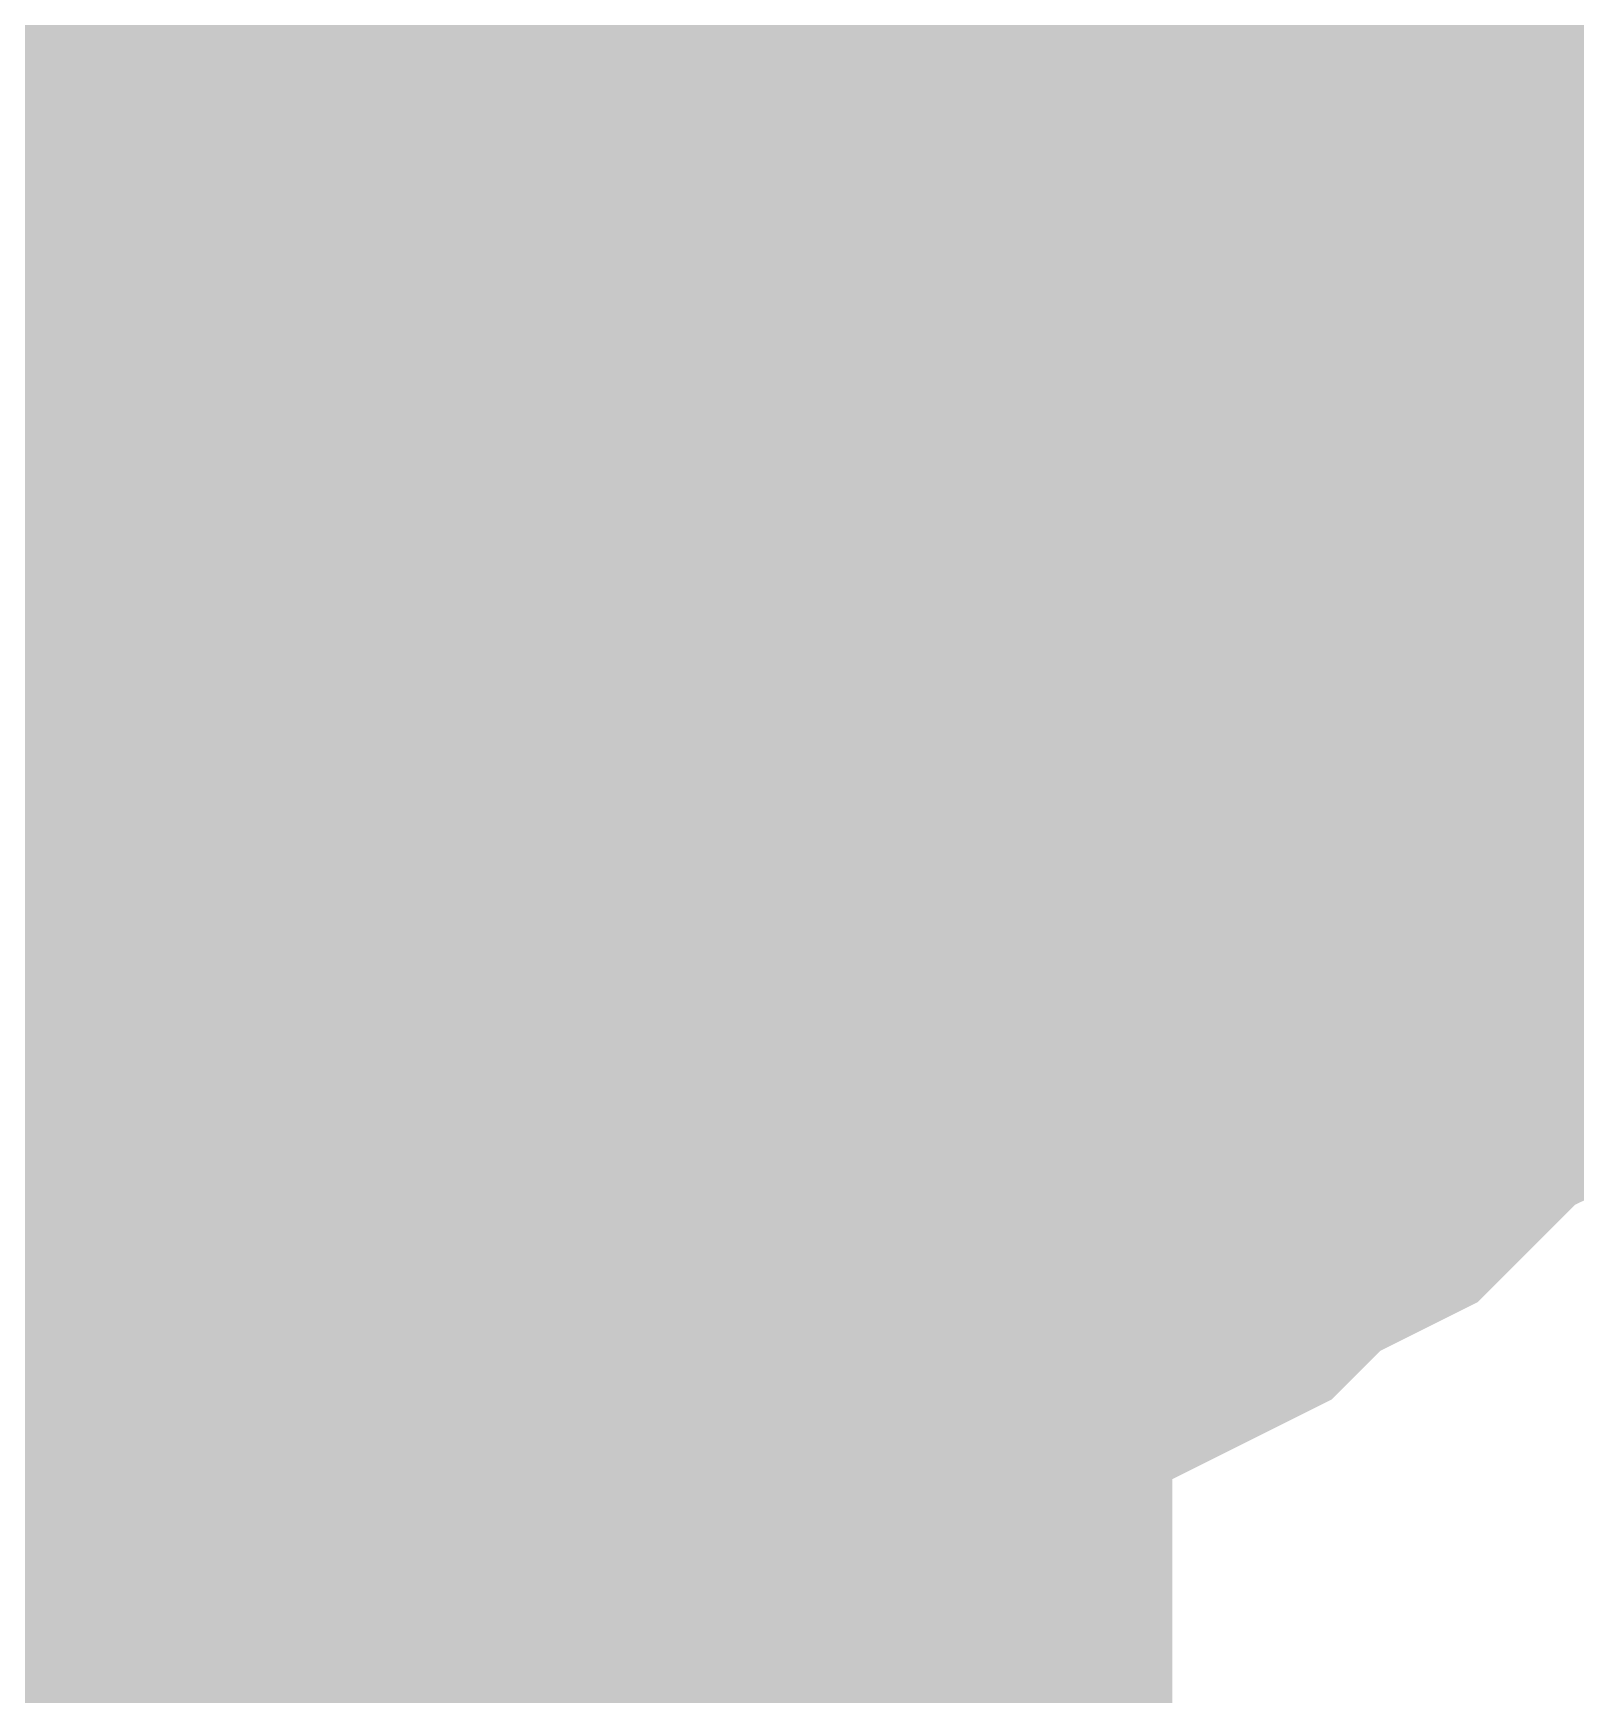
# Model space of a CAD drawing. Header units: inches. Extents: x 0 to 841, y 0 to 594.
# Drawn here: x 607.355 to 608.067, y 506.554 to 507.321 of the extents above; entities that cross this region are included whole.
import ezdxf

# ---------------------------------------------------------------- set-up
doc = ezdxf.new("R2010")
doc.units = ezdxf.units.IN
doc.layers.add('Sheet', color=255, linetype='Continuous')

msp = doc.modelspace()

# ---------------------------------------------------------------- linework, layer by layer
at = {"layer": 'Sheet'}
for points in [[(607.50617, 512.98979, 0.7493, 0.7493, 0), (607.50617, 507.4873, 0.7493, 0.7493, 0)], [(607.50617, 507.4873, 0.7493, 0.7493, 0), (570.00163, 507.4873, 0.7493, 0.7493, 0)], [(607.50617, 507.4873, 0.7493, 0.7493, 0), (607.50617, 501.9848, 0.7493, 0.7493, 0)], [(607.50617, 507.4873, 0.7493, 0.7493, 0), (607.50617, 507.4873, 0.7493, 0.7493, 0), (612.4918, 507.4873, 0.7493, 0.7493, 0)], [(607.50617, 502.4789, 0.29972, 0.29972, 0), (607.50617, 507.4873, 0.29972, 0.29972, 0)], [(608.00024, 507.4873, 0.29972, 0.29972, 0), (608.00024, 507.46484, 0.29972, 0.29972, 0), (608.00024, 507.44238, 0.29972, 0.29972, 0), (608.00024, 507.41992, 0.29972, 0.29972, 0), (608.00024, 507.39746, 0.29972, 0.29972, 0), (607.97778, 507.35254, 0.29972, 0.29972, 0), (607.97778, 507.33008, 0.29972, 0.29972, 0), (607.97778, 507.30762, 0.29972, 0.29972, 0), (607.95532, 507.28516, 0.29972, 0.29972, 0), (607.95532, 507.2627, 0.29972, 0.29972, 0), (607.93287, 507.24025, 0.29972, 0.29972, 0), (607.93287, 507.21779, 0.29972, 0.29972, 0), (607.91041, 507.19533, 0.29972, 0.29972, 0), (607.91041, 507.19533, 0.29972, 0.29972, 0), (607.88795, 507.17287, 0.29972, 0.29972, 0), (607.86549, 507.15041, 0.29972, 0.29972, 0), (607.84304, 507.12795, 0.29972, 0.29972, 0), (607.84304, 507.10549, 0.29972, 0.29972, 0), (607.82058, 507.08303, 0.29972, 0.29972, 0), (607.79812, 507.08303, 0.29972, 0.29972, 0), (607.77566, 507.06057, 0.29972, 0.29972, 0), (607.7532, 507.03811, 0.29972, 0.29972, 0), (607.73075, 507.03811, 0.29972, 0.29972, 0), (607.70829, 507.01565, 0.29972, 0.29972, 0), (607.70829, 507.01565, 0.29972, 0.29972, 0), (607.68583, 506.99319, 0.29972, 0.29972, 0), (607.64092, 506.99319, 0.29972, 0.29972, 0), (607.61846, 506.99319, 0.29972, 0.29972, 0), (607.596, 506.97074, 0.29972, 0.29972, 0), (607.57354, 506.97074, 0.29972, 0.29972, 0), (607.55108, 506.97074, 0.29972, 0.29972, 0), (607.52863, 506.97074, 0.29972, 0.29972, 0), (607.50617, 506.97074, 0.29972, 0.29972, 0)], [(608.00024, 507.4873, 0.29972, 0.29972, 0), (608.00024, 507.46484, 0.29972, 0.29972, 0), (608.00024, 507.44238, 0.29972, 0.29972, 0), (608.00024, 507.41992, 0.29972, 0.29972, 0), (608.00024, 507.39746, 0.29972, 0.29972, 0), (607.97778, 507.35254, 0.29972, 0.29972, 0), (607.97778, 507.33008, 0.29972, 0.29972, 0), (607.97778, 507.30762, 0.29972, 0.29972, 0), (607.95532, 507.28516, 0.29972, 0.29972, 0), (607.95532, 507.2627, 0.29972, 0.29972, 0), (607.93287, 507.24025, 0.29972, 0.29972, 0), (607.93287, 507.21779, 0.29972, 0.29972, 0), (607.91041, 507.19533, 0.29972, 0.29972, 0), (607.91041, 507.19533, 0.29972, 0.29972, 0), (607.88795, 507.17287, 0.29972, 0.29972, 0), (607.86549, 507.15041, 0.29972, 0.29972, 0), (607.84304, 507.12795, 0.29972, 0.29972, 0), (607.84304, 507.10549, 0.29972, 0.29972, 0), (607.82058, 507.08303, 0.29972, 0.29972, 0), (607.79812, 507.08303, 0.29972, 0.29972, 0), (607.77566, 507.06057, 0.29972, 0.29972, 0), (607.7532, 507.03811, 0.29972, 0.29972, 0), (607.73075, 507.03811, 0.29972, 0.29972, 0), (607.70829, 507.01565, 0.29972, 0.29972, 0), (607.70829, 507.01565, 0.29972, 0.29972, 0), (607.68583, 506.99319, 0.29972, 0.29972, 0), (607.64092, 506.99319, 0.29972, 0.29972, 0), (607.61846, 506.99319, 0.29972, 0.29972, 0), (607.596, 506.97074, 0.29972, 0.29972, 0), (607.57354, 506.97074, 0.29972, 0.29972, 0), (607.55108, 506.97074, 0.29972, 0.29972, 0), (607.52863, 506.97074, 0.29972, 0.29972, 0), (607.50617, 506.97074, 0.29972, 0.29972, 0)], [(608.00024, 507.4873, 0.29972, 0.29972, 0), (608.00024, 507.46484, 0.29972, 0.29972, 0), (608.00024, 507.44238, 0.29972, 0.29972, 0), (608.00024, 507.41992, 0.29972, 0.29972, 0), (608.00024, 507.39746, 0.29972, 0.29972, 0), (607.97778, 507.35254, 0.29972, 0.29972, 0), (607.97778, 507.33008, 0.29972, 0.29972, 0), (607.97778, 507.30762, 0.29972, 0.29972, 0), (607.95532, 507.28516, 0.29972, 0.29972, 0), (607.95532, 507.2627, 0.29972, 0.29972, 0), (607.93287, 507.24025, 0.29972, 0.29972, 0), (607.93287, 507.21779, 0.29972, 0.29972, 0), (607.91041, 507.19533, 0.29972, 0.29972, 0), (607.91041, 507.19533, 0.29972, 0.29972, 0), (607.88795, 507.17287, 0.29972, 0.29972, 0), (607.86549, 507.15041, 0.29972, 0.29972, 0), (607.84304, 507.12795, 0.29972, 0.29972, 0), (607.84304, 507.10549, 0.29972, 0.29972, 0), (607.82058, 507.08303, 0.29972, 0.29972, 0), (607.79812, 507.08303, 0.29972, 0.29972, 0), (607.77566, 507.06057, 0.29972, 0.29972, 0), (607.7532, 507.03811, 0.29972, 0.29972, 0), (607.73075, 507.03811, 0.29972, 0.29972, 0), (607.70829, 507.01565, 0.29972, 0.29972, 0), (607.70829, 507.01565, 0.29972, 0.29972, 0), (607.68583, 506.99319, 0.29972, 0.29972, 0), (607.64092, 506.99319, 0.29972, 0.29972, 0), (607.61846, 506.99319, 0.29972, 0.29972, 0), (607.596, 506.97074, 0.29972, 0.29972, 0), (607.57354, 506.97074, 0.29972, 0.29972, 0), (607.55108, 506.97074, 0.29972, 0.29972, 0), (607.52863, 506.97074, 0.29972, 0.29972, 0), (607.50617, 506.97074, 0.29972, 0.29972, 0)], [(608.00024, 507.4873, 0.29972, 0.29972, 0), (608.00024, 507.46484, 0.29972, 0.29972, 0), (608.00024, 507.44238, 0.29972, 0.29972, 0), (608.00024, 507.41992, 0.29972, 0.29972, 0), (608.00024, 507.39746, 0.29972, 0.29972, 0), (607.97778, 507.35254, 0.29972, 0.29972, 0), (607.97778, 507.33008, 0.29972, 0.29972, 0), (607.97778, 507.30762, 0.29972, 0.29972, 0), (607.95532, 507.28516, 0.29972, 0.29972, 0), (607.95532, 507.2627, 0.29972, 0.29972, 0), (607.93287, 507.24025, 0.29972, 0.29972, 0), (607.93287, 507.21779, 0.29972, 0.29972, 0), (607.91041, 507.19533, 0.29972, 0.29972, 0), (607.91041, 507.19533, 0.29972, 0.29972, 0), (607.88795, 507.17287, 0.29972, 0.29972, 0), (607.86549, 507.15041, 0.29972, 0.29972, 0), (607.84304, 507.12795, 0.29972, 0.29972, 0), (607.84304, 507.10549, 0.29972, 0.29972, 0), (607.82058, 507.08303, 0.29972, 0.29972, 0), (607.79812, 507.08303, 0.29972, 0.29972, 0), (607.77566, 507.06057, 0.29972, 0.29972, 0), (607.7532, 507.03811, 0.29972, 0.29972, 0), (607.73075, 507.03811, 0.29972, 0.29972, 0), (607.70829, 507.01565, 0.29972, 0.29972, 0), (607.70829, 507.01565, 0.29972, 0.29972, 0), (607.68583, 506.99319, 0.29972, 0.29972, 0), (607.64092, 506.99319, 0.29972, 0.29972, 0), (607.61846, 506.99319, 0.29972, 0.29972, 0), (607.596, 506.97074, 0.29972, 0.29972, 0), (607.57354, 506.97074, 0.29972, 0.29972, 0), (607.55108, 506.97074, 0.29972, 0.29972, 0), (607.52863, 506.97074, 0.29972, 0.29972, 0), (607.50617, 506.97074, 0.29972, 0.29972, 0)], [(608.00024, 507.39746, 0.09906, 0.09906, 0), (607.97778, 507.35254, 0.09906, 0.09906, 0), (607.97778, 507.33008, 0.09906, 0.09906, 0), (607.97778, 507.30762, 0.09906, 0.09906, 0), (607.95532, 507.28516, 0.09906, 0.09906, 0), (607.95532, 507.2627, 0.09906, 0.09906, 0), (607.93287, 507.24025, 0.09906, 0.09906, 0), (607.93287, 507.21779, 0.09906, 0.09906, 0), (607.91041, 507.19533, 0.09906, 0.09906, 0), (607.91041, 507.19533, 0.09906, 0.09906, 0), (607.88795, 507.17287, 0.09906, 0.09906, 0), (607.86549, 507.15041, 0.09906, 0.09906, 0), (607.84304, 507.12795, 0.09906, 0.09906, 0), (607.84304, 507.10549, 0.09906, 0.09906, 0), (607.82058, 507.08303, 0.09906, 0.09906, 0), (607.79812, 507.08303, 0.09906, 0.09906, 0), (607.77566, 507.06057, 0.09906, 0.09906, 0), (607.7532, 507.03811, 0.09906, 0.09906, 0), (607.73075, 507.03811, 0.09906, 0.09906, 0), (607.70829, 507.01565, 0.09906, 0.09906, 0), (607.70829, 507.01565, 0.09906, 0.09906, 0), (607.68583, 506.99319, 0.09906, 0.09906, 0), (607.64092, 506.99319, 0.09906, 0.09906, 0), (607.61846, 506.99319, 0.09906, 0.09906, 0), (607.596, 506.97074, 0.09906, 0.09906, 0), (607.57354, 506.97074, 0.09906, 0.09906, 0), (607.55108, 506.97074, 0.09906, 0.09906, 0), (607.52863, 506.97074, 0.09906, 0.09906, 0), (607.50617, 506.97074, 0.09906, 0.09906, 0)], [(608.00024, 507.39746, 0.09906, 0.09906, 0), (607.97778, 507.35254, 0.09906, 0.09906, 0), (607.97778, 507.33008, 0.09906, 0.09906, 0), (607.97778, 507.30762, 0.09906, 0.09906, 0), (607.95532, 507.28516, 0.09906, 0.09906, 0), (607.95532, 507.2627, 0.09906, 0.09906, 0), (607.93287, 507.24025, 0.09906, 0.09906, 0), (607.93287, 507.21779, 0.09906, 0.09906, 0), (607.91041, 507.19533, 0.09906, 0.09906, 0), (607.91041, 507.19533, 0.09906, 0.09906, 0), (607.88795, 507.17287, 0.09906, 0.09906, 0), (607.86549, 507.15041, 0.09906, 0.09906, 0), (607.84304, 507.12795, 0.09906, 0.09906, 0), (607.84304, 507.10549, 0.09906, 0.09906, 0), (607.82058, 507.08303, 0.09906, 0.09906, 0), (607.79812, 507.08303, 0.09906, 0.09906, 0), (607.77566, 507.06057, 0.09906, 0.09906, 0), (607.7532, 507.03811, 0.09906, 0.09906, 0), (607.73075, 507.03811, 0.09906, 0.09906, 0), (607.70829, 507.01565, 0.09906, 0.09906, 0), (607.70829, 507.01565, 0.09906, 0.09906, 0), (607.68583, 506.99319, 0.09906, 0.09906, 0), (607.64092, 506.99319, 0.09906, 0.09906, 0), (607.61846, 506.99319, 0.09906, 0.09906, 0), (607.596, 506.97074, 0.09906, 0.09906, 0), (607.57354, 506.97074, 0.09906, 0.09906, 0), (607.55108, 506.97074, 0.09906, 0.09906, 0), (607.52863, 506.97074, 0.09906, 0.09906, 0), (607.50617, 506.97074, 0.09906, 0.09906, 0)], [(608.00024, 507.39746, 0.09906, 0.09906, 0), (607.97778, 507.35254, 0.09906, 0.09906, 0), (607.97778, 507.33008, 0.09906, 0.09906, 0), (607.97778, 507.30762, 0.09906, 0.09906, 0), (607.95532, 507.28516, 0.09906, 0.09906, 0), (607.95532, 507.2627, 0.09906, 0.09906, 0), (607.93287, 507.24025, 0.09906, 0.09906, 0), (607.93287, 507.21779, 0.09906, 0.09906, 0), (607.91041, 507.19533, 0.09906, 0.09906, 0), (607.91041, 507.19533, 0.09906, 0.09906, 0), (607.88795, 507.17287, 0.09906, 0.09906, 0), (607.86549, 507.15041, 0.09906, 0.09906, 0), (607.84304, 507.12795, 0.09906, 0.09906, 0), (607.84304, 507.10549, 0.09906, 0.09906, 0), (607.82058, 507.08303, 0.09906, 0.09906, 0), (607.79812, 507.08303, 0.09906, 0.09906, 0), (607.77566, 507.06057, 0.09906, 0.09906, 0), (607.7532, 507.03811, 0.09906, 0.09906, 0), (607.73075, 507.03811, 0.09906, 0.09906, 0), (607.70829, 507.01565, 0.09906, 0.09906, 0), (607.70829, 507.01565, 0.09906, 0.09906, 0), (607.68583, 506.99319, 0.09906, 0.09906, 0), (607.64092, 506.99319, 0.09906, 0.09906, 0), (607.61846, 506.99319, 0.09906, 0.09906, 0), (607.596, 506.97074, 0.09906, 0.09906, 0), (607.57354, 506.97074, 0.09906, 0.09906, 0), (607.55108, 506.97074, 0.09906, 0.09906, 0), (607.52863, 506.97074, 0.09906, 0.09906, 0), (607.50617, 506.97074, 0.09906, 0.09906, 0)], [(608.00024, 507.39746, 0.09906, 0.09906, 0), (607.97778, 507.35254, 0.09906, 0.09906, 0), (607.97778, 507.33008, 0.09906, 0.09906, 0), (607.97778, 507.30762, 0.09906, 0.09906, 0), (607.95532, 507.28516, 0.09906, 0.09906, 0), (607.95532, 507.2627, 0.09906, 0.09906, 0), (607.93287, 507.24025, 0.09906, 0.09906, 0), (607.93287, 507.21779, 0.09906, 0.09906, 0), (607.91041, 507.19533, 0.09906, 0.09906, 0), (607.91041, 507.19533, 0.09906, 0.09906, 0), (607.88795, 507.17287, 0.09906, 0.09906, 0), (607.86549, 507.15041, 0.09906, 0.09906, 0), (607.84304, 507.12795, 0.09906, 0.09906, 0), (607.84304, 507.10549, 0.09906, 0.09906, 0), (607.82058, 507.08303, 0.09906, 0.09906, 0), (607.79812, 507.08303, 0.09906, 0.09906, 0), (607.77566, 507.06057, 0.09906, 0.09906, 0), (607.7532, 507.03811, 0.09906, 0.09906, 0), (607.73075, 507.03811, 0.09906, 0.09906, 0), (607.70829, 507.01565, 0.09906, 0.09906, 0), (607.70829, 507.01565, 0.09906, 0.09906, 0), (607.68583, 506.99319, 0.09906, 0.09906, 0), (607.64092, 506.99319, 0.09906, 0.09906, 0), (607.61846, 506.99319, 0.09906, 0.09906, 0), (607.596, 506.97074, 0.09906, 0.09906, 0), (607.57354, 506.97074, 0.09906, 0.09906, 0), (607.55108, 506.97074, 0.09906, 0.09906, 0), (607.52863, 506.97074, 0.09906, 0.09906, 0), (607.50617, 506.97074, 0.09906, 0.09906, 0)], [(608.22482, 507.21779, 0.29972, 0.29972, 0), (608.20236, 507.19533, 0.29972, 0.29972, 0), (608.20236, 507.15041, 0.29972, 0.29972, 0), (608.1799, 507.12795, 0.29972, 0.29972, 0), (608.15744, 507.08303, 0.29972, 0.29972, 0), (608.13499, 507.06057, 0.29972, 0.29972, 0), (608.11253, 507.03811, 0.29972, 0.29972, 0), (608.09007, 506.99319, 0.29972, 0.29972, 0), (608.06761, 506.97074, 0.29972, 0.29972, 0), (608.04516, 506.94828, 0.29972, 0.29972, 0), (608.0227, 506.92582, 0.29972, 0.29972, 0), (607.97778, 506.90336, 0.29972, 0.29972, 0), (607.95532, 506.8809, 0.29972, 0.29972, 0), (607.93287, 506.85844, 0.29972, 0.29972, 0), (607.88795, 506.83598, 0.29972, 0.29972, 0), (607.86549, 506.81352, 0.29972, 0.29972, 0), (607.82058, 506.79106, 0.29972, 0.29972, 0), (607.79812, 506.79106, 0.29972, 0.29972, 0), (607.7532, 506.7686, 0.29972, 0.29972, 0), (607.73075, 506.7686, 0.29972, 0.29972, 0), (607.68583, 506.74614, 0.29972, 0.29972, 0), (607.66337, 506.74614, 0.29972, 0.29972, 0), (607.61846, 506.72368, 0.29972, 0.29972, 0), (607.57354, 506.72368, 0.29972, 0.29972, 0), (607.55108, 506.72368, 0.29972, 0.29972, 0), (607.50617, 506.72368, 0.29972, 0.29972, 0)], [(608.22482, 507.21779, 0.29972, 0.29972, 0), (608.20236, 507.19533, 0.29972, 0.29972, 0), (608.20236, 507.15041, 0.29972, 0.29972, 0), (608.1799, 507.12795, 0.29972, 0.29972, 0), (608.15744, 507.08303, 0.29972, 0.29972, 0), (608.13499, 507.06057, 0.29972, 0.29972, 0), (608.11253, 507.03811, 0.29972, 0.29972, 0), (608.09007, 506.99319, 0.29972, 0.29972, 0), (608.06761, 506.97074, 0.29972, 0.29972, 0), (608.04516, 506.94828, 0.29972, 0.29972, 0), (608.0227, 506.92582, 0.29972, 0.29972, 0), (607.97778, 506.90336, 0.29972, 0.29972, 0), (607.95532, 506.8809, 0.29972, 0.29972, 0), (607.93287, 506.85844, 0.29972, 0.29972, 0), (607.88795, 506.83598, 0.29972, 0.29972, 0), (607.86549, 506.81352, 0.29972, 0.29972, 0), (607.82058, 506.79106, 0.29972, 0.29972, 0), (607.79812, 506.79106, 0.29972, 0.29972, 0), (607.7532, 506.7686, 0.29972, 0.29972, 0), (607.73075, 506.7686, 0.29972, 0.29972, 0), (607.68583, 506.74614, 0.29972, 0.29972, 0), (607.66337, 506.74614, 0.29972, 0.29972, 0), (607.61846, 506.72368, 0.29972, 0.29972, 0), (607.57354, 506.72368, 0.29972, 0.29972, 0), (607.55108, 506.72368, 0.29972, 0.29972, 0), (607.50617, 506.72368, 0.29972, 0.29972, 0)], [(608.22482, 507.21779, 0.29972, 0.29972, 0), (608.20236, 507.19533, 0.29972, 0.29972, 0), (608.20236, 507.15041, 0.29972, 0.29972, 0), (608.1799, 507.12795, 0.29972, 0.29972, 0), (608.15744, 507.08303, 0.29972, 0.29972, 0), (608.13499, 507.06057, 0.29972, 0.29972, 0), (608.11253, 507.03811, 0.29972, 0.29972, 0), (608.09007, 506.99319, 0.29972, 0.29972, 0), (608.06761, 506.97074, 0.29972, 0.29972, 0), (608.04516, 506.94828, 0.29972, 0.29972, 0), (608.0227, 506.92582, 0.29972, 0.29972, 0), (607.97778, 506.90336, 0.29972, 0.29972, 0), (607.95532, 506.8809, 0.29972, 0.29972, 0), (607.93287, 506.85844, 0.29972, 0.29972, 0), (607.88795, 506.83598, 0.29972, 0.29972, 0), (607.86549, 506.81352, 0.29972, 0.29972, 0), (607.82058, 506.79106, 0.29972, 0.29972, 0), (607.79812, 506.79106, 0.29972, 0.29972, 0), (607.7532, 506.7686, 0.29972, 0.29972, 0), (607.73075, 506.7686, 0.29972, 0.29972, 0), (607.68583, 506.74614, 0.29972, 0.29972, 0), (607.66337, 506.74614, 0.29972, 0.29972, 0), (607.61846, 506.72368, 0.29972, 0.29972, 0), (607.57354, 506.72368, 0.29972, 0.29972, 0), (607.55108, 506.72368, 0.29972, 0.29972, 0), (607.50617, 506.72368, 0.29972, 0.29972, 0)], [(608.22482, 507.21779, 0.29972, 0.29972, 0), (608.20236, 507.19533, 0.29972, 0.29972, 0), (608.20236, 507.15041, 0.29972, 0.29972, 0), (608.1799, 507.12795, 0.29972, 0.29972, 0), (608.15744, 507.08303, 0.29972, 0.29972, 0), (608.13499, 507.06057, 0.29972, 0.29972, 0), (608.11253, 507.03811, 0.29972, 0.29972, 0), (608.09007, 506.99319, 0.29972, 0.29972, 0), (608.06761, 506.97074, 0.29972, 0.29972, 0), (608.04516, 506.94828, 0.29972, 0.29972, 0), (608.0227, 506.92582, 0.29972, 0.29972, 0), (607.97778, 506.90336, 0.29972, 0.29972, 0), (607.95532, 506.8809, 0.29972, 0.29972, 0), (607.93287, 506.85844, 0.29972, 0.29972, 0), (607.88795, 506.83598, 0.29972, 0.29972, 0), (607.86549, 506.81352, 0.29972, 0.29972, 0), (607.82058, 506.79106, 0.29972, 0.29972, 0), (607.79812, 506.79106, 0.29972, 0.29972, 0), (607.7532, 506.7686, 0.29972, 0.29972, 0), (607.73075, 506.7686, 0.29972, 0.29972, 0), (607.68583, 506.74614, 0.29972, 0.29972, 0), (607.66337, 506.74614, 0.29972, 0.29972, 0), (607.61846, 506.72368, 0.29972, 0.29972, 0), (607.57354, 506.72368, 0.29972, 0.29972, 0), (607.55108, 506.72368, 0.29972, 0.29972, 0), (607.50617, 506.72368, 0.29972, 0.29972, 0)], [(608.22482, 507.21779, 0.29972, 0.29972, 0), (608.20236, 507.19533, 0.29972, 0.29972, 0), (608.20236, 507.15041, 0.29972, 0.29972, 0), (608.1799, 507.12795, 0.29972, 0.29972, 0), (608.15744, 507.08303, 0.29972, 0.29972, 0), (608.13499, 507.06057, 0.29972, 0.29972, 0), (608.11253, 507.03811, 0.29972, 0.29972, 0), (608.09007, 506.99319, 0.29972, 0.29972, 0), (608.06761, 506.97074, 0.29972, 0.29972, 0), (608.04516, 506.94828, 0.29972, 0.29972, 0), (608.0227, 506.92582, 0.29972, 0.29972, 0), (607.97778, 506.90336, 0.29972, 0.29972, 0), (607.95532, 506.8809, 0.29972, 0.29972, 0), (607.93287, 506.85844, 0.29972, 0.29972, 0), (607.88795, 506.83598, 0.29972, 0.29972, 0), (607.86549, 506.81352, 0.29972, 0.29972, 0), (607.82058, 506.79106, 0.29972, 0.29972, 0), (607.79812, 506.79106, 0.29972, 0.29972, 0), (607.7532, 506.7686, 0.29972, 0.29972, 0), (607.73075, 506.7686, 0.29972, 0.29972, 0), (607.68583, 506.74614, 0.29972, 0.29972, 0), (607.66337, 506.74614, 0.29972, 0.29972, 0), (607.61846, 506.72368, 0.29972, 0.29972, 0), (607.57354, 506.72368, 0.29972, 0.29972, 0), (607.55108, 506.72368, 0.29972, 0.29972, 0), (607.50617, 506.72368, 0.29972, 0.29972, 0)], [(608.22482, 507.21779, 0.29972, 0.29972, 0), (608.20236, 507.19533, 0.29972, 0.29972, 0), (608.20236, 507.15041, 0.29972, 0.29972, 0), (608.1799, 507.12795, 0.29972, 0.29972, 0), (608.15744, 507.08303, 0.29972, 0.29972, 0), (608.13499, 507.06057, 0.29972, 0.29972, 0), (608.11253, 507.03811, 0.29972, 0.29972, 0), (608.09007, 506.99319, 0.29972, 0.29972, 0), (608.06761, 506.97074, 0.29972, 0.29972, 0), (608.04516, 506.94828, 0.29972, 0.29972, 0), (608.0227, 506.92582, 0.29972, 0.29972, 0), (607.97778, 506.90336, 0.29972, 0.29972, 0), (607.95532, 506.8809, 0.29972, 0.29972, 0), (607.93287, 506.85844, 0.29972, 0.29972, 0), (607.88795, 506.83598, 0.29972, 0.29972, 0), (607.86549, 506.81352, 0.29972, 0.29972, 0), (607.82058, 506.79106, 0.29972, 0.29972, 0), (607.79812, 506.79106, 0.29972, 0.29972, 0), (607.7532, 506.7686, 0.29972, 0.29972, 0), (607.73075, 506.7686, 0.29972, 0.29972, 0), (607.68583, 506.74614, 0.29972, 0.29972, 0), (607.66337, 506.74614, 0.29972, 0.29972, 0), (607.61846, 506.72368, 0.29972, 0.29972, 0), (607.57354, 506.72368, 0.29972, 0.29972, 0), (607.55108, 506.72368, 0.29972, 0.29972, 0), (607.50617, 506.72368, 0.29972, 0.29972, 0)], [(607.50617, 506.97074, 0.29972, 0.29972, 0), (607.48371, 506.97074, 0.29972, 0.29972, 0), (607.46125, 506.97074, 0.29972, 0.29972, 0), (607.41634, 506.97074, 0.29972, 0.29972, 0), (607.39388, 506.97074, 0.29972, 0.29972, 0), (607.37142, 506.99319, 0.29972, 0.29972, 0), (607.34896, 506.99319, 0.29972, 0.29972, 0), (607.32651, 506.99319, 0.29972, 0.29972, 0), (607.30405, 507.01565, 0.29972, 0.29972, 0), (607.28159, 507.01565, 0.29972, 0.29972, 0), (607.25913, 507.03811, 0.29972, 0.29972, 0), (607.23667, 507.03811, 0.29972, 0.29972, 0), (607.21422, 507.06057, 0.29972, 0.29972, 0), (607.19176, 507.08303, 0.29972, 0.29972, 0)], [(607.50617, 506.97074, 0.29972, 0.29972, 0), (607.48371, 506.97074, 0.29972, 0.29972, 0), (607.46125, 506.97074, 0.29972, 0.29972, 0), (607.41634, 506.97074, 0.29972, 0.29972, 0), (607.39388, 506.97074, 0.29972, 0.29972, 0), (607.37142, 506.99319, 0.29972, 0.29972, 0), (607.34896, 506.99319, 0.29972, 0.29972, 0), (607.32651, 506.99319, 0.29972, 0.29972, 0), (607.30405, 507.01565, 0.29972, 0.29972, 0), (607.28159, 507.01565, 0.29972, 0.29972, 0), (607.25913, 507.03811, 0.29972, 0.29972, 0), (607.23667, 507.03811, 0.29972, 0.29972, 0), (607.21422, 507.06057, 0.29972, 0.29972, 0), (607.19176, 507.08303, 0.29972, 0.29972, 0)], [(607.50617, 506.97074, 0.29972, 0.29972, 0), (607.48371, 506.97074, 0.29972, 0.29972, 0), (607.46125, 506.97074, 0.29972, 0.29972, 0), (607.41634, 506.97074, 0.29972, 0.29972, 0), (607.39388, 506.97074, 0.29972, 0.29972, 0), (607.37142, 506.99319, 0.29972, 0.29972, 0), (607.34896, 506.99319, 0.29972, 0.29972, 0), (607.32651, 506.99319, 0.29972, 0.29972, 0), (607.30405, 507.01565, 0.29972, 0.29972, 0), (607.28159, 507.01565, 0.29972, 0.29972, 0), (607.25913, 507.03811, 0.29972, 0.29972, 0), (607.23667, 507.03811, 0.29972, 0.29972, 0), (607.21422, 507.06057, 0.29972, 0.29972, 0), (607.19176, 507.08303, 0.29972, 0.29972, 0)], [(607.50617, 506.97074, 0.29972, 0.29972, 0), (607.48371, 506.97074, 0.29972, 0.29972, 0), (607.46125, 506.97074, 0.29972, 0.29972, 0), (607.41634, 506.97074, 0.29972, 0.29972, 0), (607.39388, 506.97074, 0.29972, 0.29972, 0), (607.37142, 506.99319, 0.29972, 0.29972, 0), (607.34896, 506.99319, 0.29972, 0.29972, 0), (607.32651, 506.99319, 0.29972, 0.29972, 0), (607.30405, 507.01565, 0.29972, 0.29972, 0), (607.28159, 507.01565, 0.29972, 0.29972, 0), (607.25913, 507.03811, 0.29972, 0.29972, 0), (607.23667, 507.03811, 0.29972, 0.29972, 0), (607.21422, 507.06057, 0.29972, 0.29972, 0), (607.19176, 507.08303, 0.29972, 0.29972, 0)], [(608.13499, 507.06057, 0.09906, 0.09906, 0), (608.11253, 507.03811, 0.09906, 0.09906, 0), (608.09007, 506.99319, 0.09906, 0.09906, 0), (608.06761, 506.97074, 0.09906, 0.09906, 0), (608.04516, 506.94828, 0.09906, 0.09906, 0), (608.0227, 506.92582, 0.09906, 0.09906, 0), (607.97778, 506.90336, 0.09906, 0.09906, 0), (607.95532, 506.8809, 0.09906, 0.09906, 0), (607.93287, 506.85844, 0.09906, 0.09906, 0), (607.88795, 506.83598, 0.09906, 0.09906, 0), (607.86549, 506.81352, 0.09906, 0.09906, 0), (607.82058, 506.79106, 0.09906, 0.09906, 0), (607.79812, 506.79106, 0.09906, 0.09906, 0), (607.7532, 506.7686, 0.09906, 0.09906, 0), (607.73075, 506.7686, 0.09906, 0.09906, 0), (607.68583, 506.74614, 0.09906, 0.09906, 0), (607.66337, 506.74614, 0.09906, 0.09906, 0), (607.61846, 506.72368, 0.09906, 0.09906, 0), (607.57354, 506.72368, 0.09906, 0.09906, 0), (607.55108, 506.72368, 0.09906, 0.09906, 0), (607.50617, 506.72368, 0.09906, 0.09906, 0)], [(608.13499, 507.06057, 0.09906, 0.09906, 0), (608.11253, 507.03811, 0.09906, 0.09906, 0), (608.09007, 506.99319, 0.09906, 0.09906, 0), (608.06761, 506.97074, 0.09906, 0.09906, 0), (608.04516, 506.94828, 0.09906, 0.09906, 0), (608.0227, 506.92582, 0.09906, 0.09906, 0), (607.97778, 506.90336, 0.09906, 0.09906, 0), (607.95532, 506.8809, 0.09906, 0.09906, 0), (607.93287, 506.85844, 0.09906, 0.09906, 0), (607.88795, 506.83598, 0.09906, 0.09906, 0), (607.86549, 506.81352, 0.09906, 0.09906, 0), (607.82058, 506.79106, 0.09906, 0.09906, 0), (607.79812, 506.79106, 0.09906, 0.09906, 0), (607.7532, 506.7686, 0.09906, 0.09906, 0), (607.73075, 506.7686, 0.09906, 0.09906, 0), (607.68583, 506.74614, 0.09906, 0.09906, 0), (607.66337, 506.74614, 0.09906, 0.09906, 0), (607.61846, 506.72368, 0.09906, 0.09906, 0), (607.57354, 506.72368, 0.09906, 0.09906, 0), (607.55108, 506.72368, 0.09906, 0.09906, 0), (607.50617, 506.72368, 0.09906, 0.09906, 0)], [(608.13499, 507.06057, 0.09906, 0.09906, 0), (608.11253, 507.03811, 0.09906, 0.09906, 0), (608.09007, 506.99319, 0.09906, 0.09906, 0), (608.06761, 506.97074, 0.09906, 0.09906, 0), (608.04516, 506.94828, 0.09906, 0.09906, 0), (608.0227, 506.92582, 0.09906, 0.09906, 0), (607.97778, 506.90336, 0.09906, 0.09906, 0), (607.95532, 506.8809, 0.09906, 0.09906, 0), (607.93287, 506.85844, 0.09906, 0.09906, 0), (607.88795, 506.83598, 0.09906, 0.09906, 0), (607.86549, 506.81352, 0.09906, 0.09906, 0), (607.82058, 506.79106, 0.09906, 0.09906, 0), (607.79812, 506.79106, 0.09906, 0.09906, 0), (607.7532, 506.7686, 0.09906, 0.09906, 0), (607.73075, 506.7686, 0.09906, 0.09906, 0), (607.68583, 506.74614, 0.09906, 0.09906, 0), (607.66337, 506.74614, 0.09906, 0.09906, 0), (607.61846, 506.72368, 0.09906, 0.09906, 0), (607.57354, 506.72368, 0.09906, 0.09906, 0), (607.55108, 506.72368, 0.09906, 0.09906, 0), (607.50617, 506.72368, 0.09906, 0.09906, 0)], [(608.13499, 507.06057, 0.09906, 0.09906, 0), (608.11253, 507.03811, 0.09906, 0.09906, 0), (608.09007, 506.99319, 0.09906, 0.09906, 0), (608.06761, 506.97074, 0.09906, 0.09906, 0), (608.04516, 506.94828, 0.09906, 0.09906, 0), (608.0227, 506.92582, 0.09906, 0.09906, 0), (607.97778, 506.90336, 0.09906, 0.09906, 0), (607.95532, 506.8809, 0.09906, 0.09906, 0), (607.93287, 506.85844, 0.09906, 0.09906, 0), (607.88795, 506.83598, 0.09906, 0.09906, 0), (607.86549, 506.81352, 0.09906, 0.09906, 0), (607.82058, 506.79106, 0.09906, 0.09906, 0), (607.79812, 506.79106, 0.09906, 0.09906, 0), (607.7532, 506.7686, 0.09906, 0.09906, 0), (607.73075, 506.7686, 0.09906, 0.09906, 0), (607.68583, 506.74614, 0.09906, 0.09906, 0), (607.66337, 506.74614, 0.09906, 0.09906, 0), (607.61846, 506.72368, 0.09906, 0.09906, 0), (607.57354, 506.72368, 0.09906, 0.09906, 0), (607.55108, 506.72368, 0.09906, 0.09906, 0), (607.50617, 506.72368, 0.09906, 0.09906, 0)], [(608.13499, 507.06057, 0.09906, 0.09906, 0), (608.11253, 507.03811, 0.09906, 0.09906, 0), (608.09007, 506.99319, 0.09906, 0.09906, 0), (608.06761, 506.97074, 0.09906, 0.09906, 0), (608.04516, 506.94828, 0.09906, 0.09906, 0), (608.0227, 506.92582, 0.09906, 0.09906, 0), (607.97778, 506.90336, 0.09906, 0.09906, 0), (607.95532, 506.8809, 0.09906, 0.09906, 0), (607.93287, 506.85844, 0.09906, 0.09906, 0), (607.88795, 506.83598, 0.09906, 0.09906, 0), (607.86549, 506.81352, 0.09906, 0.09906, 0), (607.82058, 506.79106, 0.09906, 0.09906, 0), (607.79812, 506.79106, 0.09906, 0.09906, 0), (607.7532, 506.7686, 0.09906, 0.09906, 0), (607.73075, 506.7686, 0.09906, 0.09906, 0), (607.68583, 506.74614, 0.09906, 0.09906, 0), (607.66337, 506.74614, 0.09906, 0.09906, 0), (607.61846, 506.72368, 0.09906, 0.09906, 0), (607.57354, 506.72368, 0.09906, 0.09906, 0), (607.55108, 506.72368, 0.09906, 0.09906, 0), (607.50617, 506.72368, 0.09906, 0.09906, 0)], [(608.13499, 507.06057, 0.09906, 0.09906, 0), (608.11253, 507.03811, 0.09906, 0.09906, 0), (608.09007, 506.99319, 0.09906, 0.09906, 0), (608.06761, 506.97074, 0.09906, 0.09906, 0), (608.04516, 506.94828, 0.09906, 0.09906, 0), (608.0227, 506.92582, 0.09906, 0.09906, 0), (607.97778, 506.90336, 0.09906, 0.09906, 0), (607.95532, 506.8809, 0.09906, 0.09906, 0), (607.93287, 506.85844, 0.09906, 0.09906, 0), (607.88795, 506.83598, 0.09906, 0.09906, 0), (607.86549, 506.81352, 0.09906, 0.09906, 0), (607.82058, 506.79106, 0.09906, 0.09906, 0), (607.79812, 506.79106, 0.09906, 0.09906, 0), (607.7532, 506.7686, 0.09906, 0.09906, 0), (607.73075, 506.7686, 0.09906, 0.09906, 0), (607.68583, 506.74614, 0.09906, 0.09906, 0), (607.66337, 506.74614, 0.09906, 0.09906, 0), (607.61846, 506.72368, 0.09906, 0.09906, 0), (607.57354, 506.72368, 0.09906, 0.09906, 0), (607.55108, 506.72368, 0.09906, 0.09906, 0), (607.50617, 506.72368, 0.09906, 0.09906, 0)], [(607.50617, 506.97074, 0.09906, 0.09906, 0), (607.48371, 506.97074, 0.09906, 0.09906, 0), (607.46125, 506.97074, 0.09906, 0.09906, 0), (607.41634, 506.97074, 0.09906, 0.09906, 0), (607.39388, 506.97074, 0.09906, 0.09906, 0), (607.37142, 506.99319, 0.09906, 0.09906, 0), (607.34896, 506.99319, 0.09906, 0.09906, 0), (607.32651, 506.99319, 0.09906, 0.09906, 0), (607.30405, 507.01565, 0.09906, 0.09906, 0)], [(607.50617, 506.97074, 0.09906, 0.09906, 0), (607.48371, 506.97074, 0.09906, 0.09906, 0), (607.46125, 506.97074, 0.09906, 0.09906, 0), (607.41634, 506.97074, 0.09906, 0.09906, 0), (607.39388, 506.97074, 0.09906, 0.09906, 0), (607.37142, 506.99319, 0.09906, 0.09906, 0), (607.34896, 506.99319, 0.09906, 0.09906, 0), (607.32651, 506.99319, 0.09906, 0.09906, 0), (607.30405, 507.01565, 0.09906, 0.09906, 0)], [(607.50617, 506.97074, 0.09906, 0.09906, 0), (607.48371, 506.97074, 0.09906, 0.09906, 0), (607.46125, 506.97074, 0.09906, 0.09906, 0), (607.41634, 506.97074, 0.09906, 0.09906, 0), (607.39388, 506.97074, 0.09906, 0.09906, 0), (607.37142, 506.99319, 0.09906, 0.09906, 0), (607.34896, 506.99319, 0.09906, 0.09906, 0), (607.32651, 506.99319, 0.09906, 0.09906, 0), (607.30405, 507.01565, 0.09906, 0.09906, 0)], [(607.50617, 506.97074, 0.09906, 0.09906, 0), (607.48371, 506.97074, 0.09906, 0.09906, 0), (607.46125, 506.97074, 0.09906, 0.09906, 0), (607.41634, 506.97074, 0.09906, 0.09906, 0), (607.39388, 506.97074, 0.09906, 0.09906, 0), (607.37142, 506.99319, 0.09906, 0.09906, 0), (607.34896, 506.99319, 0.09906, 0.09906, 0), (607.32651, 506.99319, 0.09906, 0.09906, 0), (607.30405, 507.01565, 0.09906, 0.09906, 0)], [(607.50617, 506.72368, 0.29972, 0.29972, 0), (607.46125, 506.72368, 0.29972, 0.29972, 0), (607.41634, 506.72368, 0.29972, 0.29972, 0), (607.39388, 506.72368, 0.29972, 0.29972, 0), (607.34896, 506.74614, 0.29972, 0.29972, 0), (607.30405, 506.74614, 0.29972, 0.29972, 0), (607.28159, 506.7686, 0.29972, 0.29972, 0), (607.23667, 506.7686, 0.29972, 0.29972, 0), (607.21422, 506.79106, 0.29972, 0.29972, 0), (607.1693, 506.79106, 0.29972, 0.29972, 0)], [(607.50617, 506.72368, 0.29972, 0.29972, 0), (607.46125, 506.72368, 0.29972, 0.29972, 0), (607.41634, 506.72368, 0.29972, 0.29972, 0), (607.39388, 506.72368, 0.29972, 0.29972, 0), (607.34896, 506.74614, 0.29972, 0.29972, 0), (607.30405, 506.74614, 0.29972, 0.29972, 0), (607.28159, 506.7686, 0.29972, 0.29972, 0), (607.23667, 506.7686, 0.29972, 0.29972, 0), (607.21422, 506.79106, 0.29972, 0.29972, 0), (607.1693, 506.79106, 0.29972, 0.29972, 0)], [(607.50617, 506.72368, 0.29972, 0.29972, 0), (607.46125, 506.72368, 0.29972, 0.29972, 0), (607.41634, 506.72368, 0.29972, 0.29972, 0), (607.39388, 506.72368, 0.29972, 0.29972, 0), (607.34896, 506.74614, 0.29972, 0.29972, 0), (607.30405, 506.74614, 0.29972, 0.29972, 0), (607.28159, 506.7686, 0.29972, 0.29972, 0), (607.23667, 506.7686, 0.29972, 0.29972, 0), (607.21422, 506.79106, 0.29972, 0.29972, 0), (607.1693, 506.79106, 0.29972, 0.29972, 0)], [(607.50617, 506.72368, 0.29972, 0.29972, 0), (607.46125, 506.72368, 0.29972, 0.29972, 0), (607.41634, 506.72368, 0.29972, 0.29972, 0), (607.39388, 506.72368, 0.29972, 0.29972, 0), (607.34896, 506.74614, 0.29972, 0.29972, 0), (607.30405, 506.74614, 0.29972, 0.29972, 0), (607.28159, 506.7686, 0.29972, 0.29972, 0), (607.23667, 506.7686, 0.29972, 0.29972, 0), (607.21422, 506.79106, 0.29972, 0.29972, 0), (607.1693, 506.79106, 0.29972, 0.29972, 0)], [(607.50617, 506.72368, 0.29972, 0.29972, 0), (607.46125, 506.72368, 0.29972, 0.29972, 0), (607.41634, 506.72368, 0.29972, 0.29972, 0), (607.39388, 506.72368, 0.29972, 0.29972, 0), (607.34896, 506.74614, 0.29972, 0.29972, 0), (607.30405, 506.74614, 0.29972, 0.29972, 0), (607.28159, 506.7686, 0.29972, 0.29972, 0), (607.23667, 506.7686, 0.29972, 0.29972, 0), (607.21422, 506.79106, 0.29972, 0.29972, 0), (607.1693, 506.79106, 0.29972, 0.29972, 0)], [(607.50617, 506.72368, 0.29972, 0.29972, 0), (607.46125, 506.72368, 0.29972, 0.29972, 0), (607.41634, 506.72368, 0.29972, 0.29972, 0), (607.39388, 506.72368, 0.29972, 0.29972, 0), (607.34896, 506.74614, 0.29972, 0.29972, 0), (607.30405, 506.74614, 0.29972, 0.29972, 0), (607.28159, 506.7686, 0.29972, 0.29972, 0), (607.23667, 506.7686, 0.29972, 0.29972, 0), (607.21422, 506.79106, 0.29972, 0.29972, 0), (607.1693, 506.79106, 0.29972, 0.29972, 0)], [(607.50617, 506.72368, 0.09906, 0.09906, 0), (607.46125, 506.72368, 0.09906, 0.09906, 0), (607.41634, 506.72368, 0.09906, 0.09906, 0), (607.39388, 506.72368, 0.09906, 0.09906, 0), (607.34896, 506.74614, 0.09906, 0.09906, 0), (607.30405, 506.74614, 0.09906, 0.09906, 0)], [(607.50617, 506.72368, 0.09906, 0.09906, 0), (607.46125, 506.72368, 0.09906, 0.09906, 0), (607.41634, 506.72368, 0.09906, 0.09906, 0), (607.39388, 506.72368, 0.09906, 0.09906, 0), (607.34896, 506.74614, 0.09906, 0.09906, 0), (607.30405, 506.74614, 0.09906, 0.09906, 0)], [(607.50617, 506.72368, 0.09906, 0.09906, 0), (607.46125, 506.72368, 0.09906, 0.09906, 0), (607.41634, 506.72368, 0.09906, 0.09906, 0), (607.39388, 506.72368, 0.09906, 0.09906, 0), (607.34896, 506.74614, 0.09906, 0.09906, 0), (607.30405, 506.74614, 0.09906, 0.09906, 0)], [(607.50617, 506.72368, 0.09906, 0.09906, 0), (607.46125, 506.72368, 0.09906, 0.09906, 0), (607.41634, 506.72368, 0.09906, 0.09906, 0), (607.39388, 506.72368, 0.09906, 0.09906, 0), (607.34896, 506.74614, 0.09906, 0.09906, 0), (607.30405, 506.74614, 0.09906, 0.09906, 0)], [(607.50617, 506.72368, 0.09906, 0.09906, 0), (607.46125, 506.72368, 0.09906, 0.09906, 0), (607.41634, 506.72368, 0.09906, 0.09906, 0), (607.39388, 506.72368, 0.09906, 0.09906, 0), (607.34896, 506.74614, 0.09906, 0.09906, 0), (607.30405, 506.74614, 0.09906, 0.09906, 0)], [(607.50617, 506.72368, 0.09906, 0.09906, 0), (607.46125, 506.72368, 0.09906, 0.09906, 0), (607.41634, 506.72368, 0.09906, 0.09906, 0), (607.39388, 506.72368, 0.09906, 0.09906, 0), (607.34896, 506.74614, 0.09906, 0.09906, 0), (607.30405, 506.74614, 0.09906, 0.09906, 0)]]:
    msp.add_lwpolyline(points, format="xyseb", dxfattribs=at)
msp.add_lwpolyline([(607.24588, 507.49961, 0.508, 0.508, 1), (607.75388, 507.49961, 0.508, 0.508, 1)], format="xyseb", close=True, dxfattribs=at)

doc.saveas('drawing.dxf')
